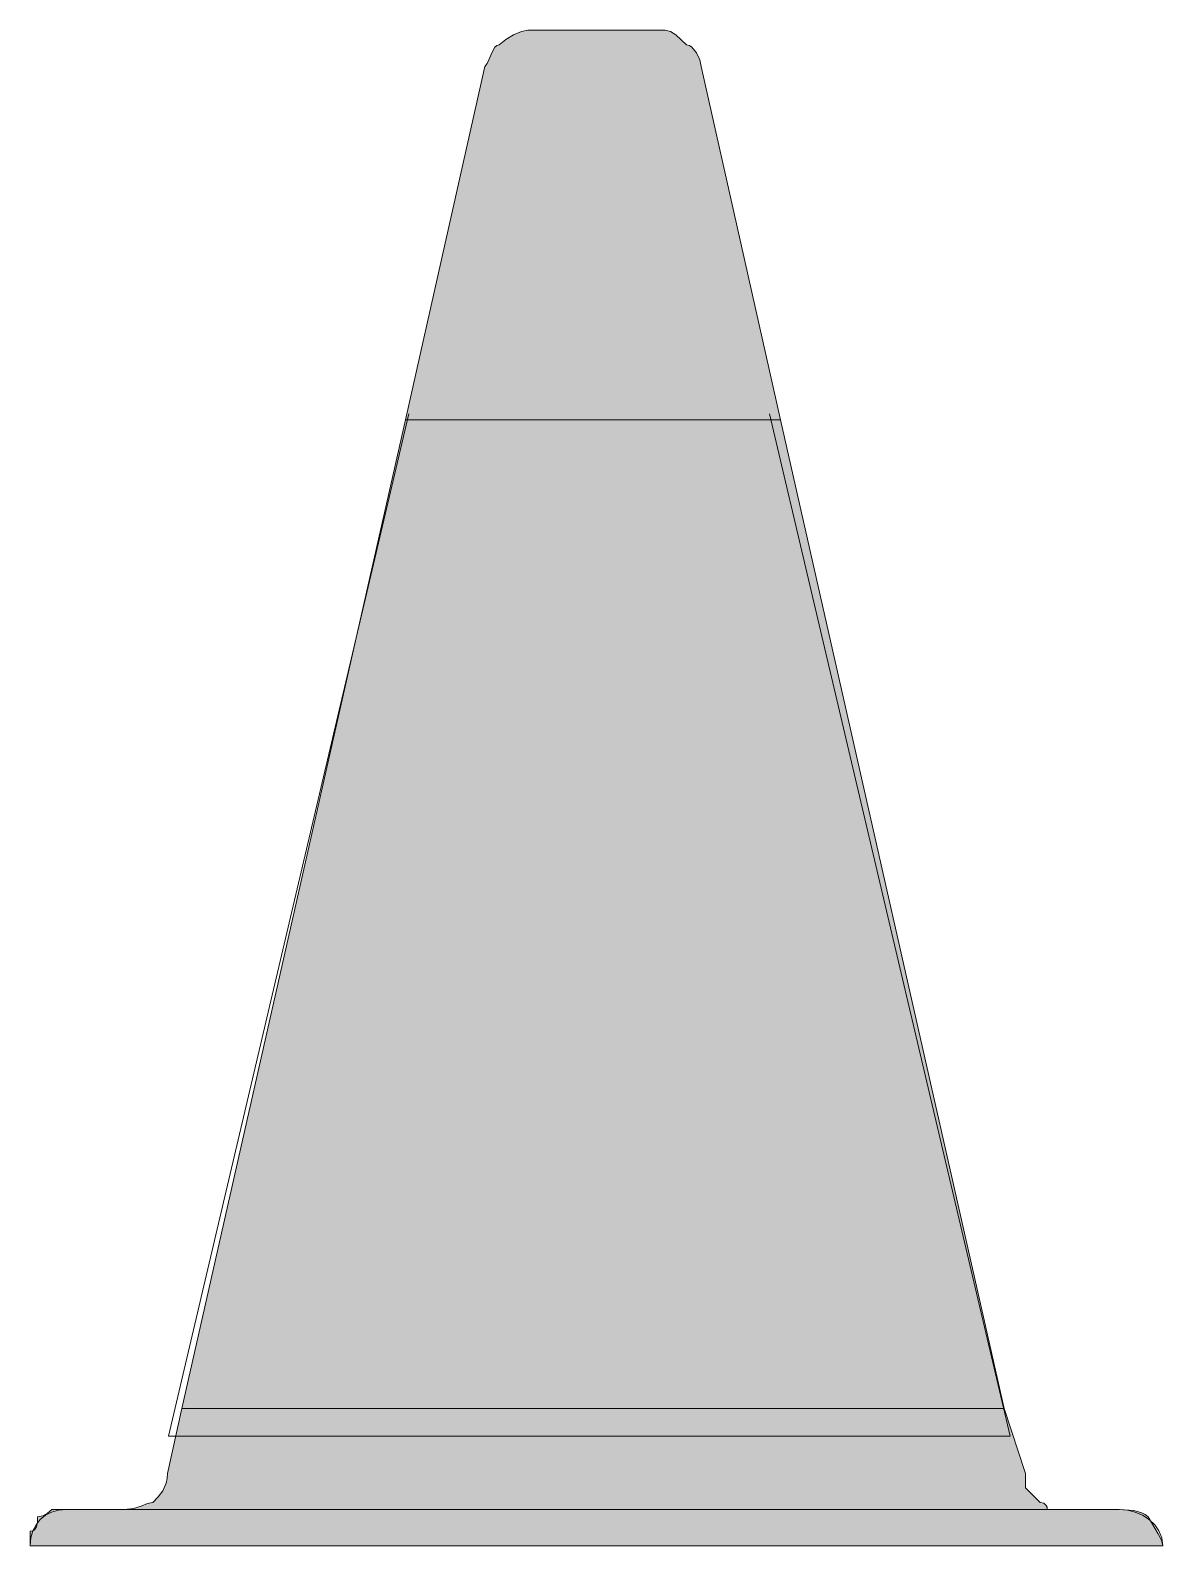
# Model space of a CAD drawing. Header units: metres. Extents: x 190 to 379, y 9 to 261.
import ezdxf

# ---------------------------------------------------------------- set-up
doc = ezdxf.new("R2010")
doc.units = ezdxf.units.M
for name, color, linetype, true_color in [('FILL_RED_FF0000', 7, 'Continuous', 0xff0000), ('FILL_WHITE_FFFFFF', 7, 'Continuous', 0xffffff), ('STROKE_RED_FF0000', 7, 'Continuous', 0xff0000)]:
    doc.layers.add(name, color=color, linetype=linetype, true_color=true_color)

msp = doc.modelspace()

# ---------------------------------------------------------------- hatches: boundary and pattern name
at = {"layer": 'FILL_RED_FF0000', "true_color": 0xff0000}
h = msp.add_hatch(color=7, dxfattribs=at)
h.dxf.hatch_style = 1
h.paths.add_polyline_path([(265.89, 254.88), (266.29, 255.38), (266.6, 255.95), (267.09, 257.13), (267.58, 258.09), (267.89, 258.37), (268.29, 258.48), (269.38, 259.36), (270.69, 260.13), (272, 260.67), (273.09, 260.88), (283.89, 260.88), (295.89, 260.88), (296.79, 260.67), (297.69, 260.13), (299.49, 258.48), (299.94, 258.37), (300.37, 258.09), (301.14, 257.13), (301.68, 255.95), (301.89, 254.88), (315.09, 196.08), (283.89, 196.08), (252.69, 196.08), (265.89, 254.88)])
h = msp.add_hatch(color=7, dxfattribs=at)
h.dxf.hatch_style = 1
h.paths.add_polyline_path([(207.48, 15.07), (208.74, 15.48), (209.77, 15.89), (210.69, 16.08), (211.57, 17), (212.34, 18.03), (212.88, 19.29), (213.04, 20.03), (213.09, 20.88), (215.49, 31.68), (352.29, 31.68), (355.89, 20.88), (355.89, 18.48), (358.29, 16.08), (358.89, 15.93), (359.3, 15.57), (359.44, 15.28), (359.49, 14.88), (205.89, 14.88), (207.48, 15.07)])
at = {"layer": 'FILL_WHITE_FFFFFF', "true_color": 0xffffff}
h = msp.add_hatch(color=7, dxfattribs=at)
h.dxf.hatch_style = 1
h.paths.add_polyline_path([(252.69, 196.08), (315.09, 196.08), (352.29, 31.68), (215.49, 31.68), (252.69, 196.08)])
h = msp.add_hatch(color=7, dxfattribs=at)
h.dxf.hatch_style = 1
h.paths.add_polyline_path([(361.89, 14.88), (371.49, 14.88), (373.89, 14.73), (375.2, 14.37), (375.79, 14.08), (376.29, 13.68), (377.94, 10.83), (378.48, 9.8), (378.69, 8.88), (190.29, 8.88), (190.29, 11.28), (190.69, 11.33), (190.98, 11.49), (191.34, 12.03), (191.47, 12.8), (191.49, 13.68), (192.37, 13.87), (193.14, 14.28), (193.89, 14.88), (196.29, 14.88), (205.89, 14.88), (361.89, 14.88)])

# ---------------------------------------------------------------- linework, layer by layer
at = {"layer": 'FILL_RED_FF0000', "lineweight": 0, "true_color": 0xff0000}
for points in [[(265.89, 254.88), (266.29, 255.38), (266.6, 255.95), (267.09, 257.13), (267.58, 258.09), (267.89, 258.37), (268.29, 258.48), (269.38, 259.36), (270.69, 260.13), (272, 260.67), (273.09, 260.88), (283.89, 260.88), (295.89, 260.88), (296.79, 260.67), (297.69, 260.13), (299.49, 258.48), (299.94, 258.37), (300.37, 258.09), (301.14, 257.13), (301.68, 255.95), (301.89, 254.88), (315.09, 196.08), (283.89, 196.08), (252.69, 196.08)], [(207.48, 15.07), (208.74, 15.48), (209.77, 15.89), (210.69, 16.08), (211.57, 17), (212.34, 18.03), (212.88, 19.29), (213.04, 20.03), (213.09, 20.88), (215.49, 31.68), (352.29, 31.68), (355.89, 20.88), (355.89, 18.48), (358.29, 16.08), (358.89, 15.93), (359.3, 15.57), (359.44, 15.28), (359.49, 14.88), (205.89, 14.88)]]:
    msp.add_lwpolyline(points, close=True, dxfattribs=at)
at = {"layer": 'FILL_WHITE_FFFFFF', "lineweight": 0, "true_color": 0xffffff}
for points in [[(252.69, 196.08), (315.09, 196.08), (352.29, 31.68), (215.49, 31.68)], [(361.89, 14.88), (371.49, 14.88), (373.89, 14.73), (375.2, 14.37), (375.79, 14.08), (376.29, 13.68), (377.94, 10.83), (378.48, 9.8), (378.69, 8.88), (190.29, 8.88), (190.29, 11.28), (190.69, 11.33), (190.98, 11.49), (191.34, 12.03), (191.47, 12.8), (191.49, 13.68), (192.37, 13.87), (193.14, 14.28), (193.89, 14.88), (196.29, 14.88), (205.89, 14.88)]]:
    msp.add_lwpolyline(points, close=True, dxfattribs=at)
at = {"layer": 'STROKE_RED_FF0000', "lineweight": 0, "true_color": 0xff0000}
for points in [[(253.29, 197.12), (213.29, 27.12)], [(313.29, 197.12), (353.29, 27.12)], [(353.29, 27.12), (213.29, 27.12)], [(205.89, 14.88), (196.29, 14.88), (195, 14.77), (193.83, 14.45), (192.81, 13.93), (191.94, 13.23), (191.24, 12.36), (190.72, 11.34), (190.4, 10.17), (190.29, 8.88), (378.69, 8.88), (378.53, 10.17), (378.07, 11.34), (377.36, 12.36), (376.44, 13.23), (375.35, 13.93), (374.13, 14.45), (372.83, 14.77), (371.49, 14.88), (361.89, 14.88), (205.89, 14.88)]]:
    msp.add_lwpolyline(points, dxfattribs=at)

doc.saveas('drawing.dxf')
